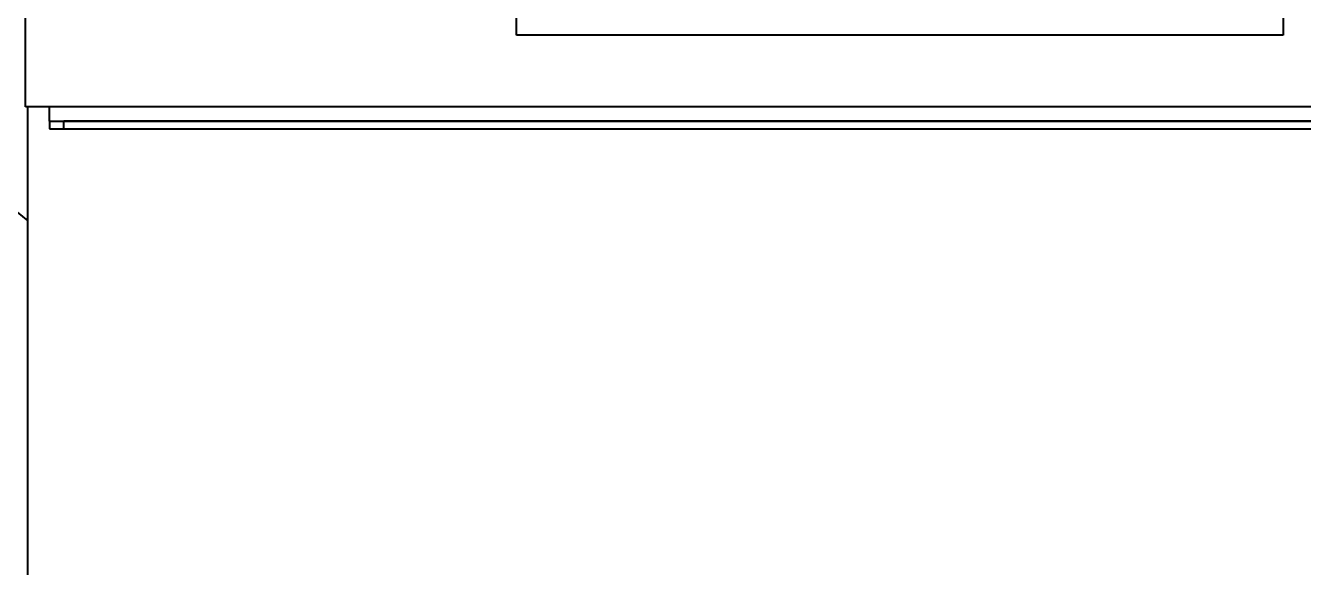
# Model space of a CAD drawing. Header units: millimetres. Extents: x 0 to 5945, y 0 to 4205.
# Drawn here: x 4391.7 to 4658.4, y 1166.8 to 1280 of the extents above; entities that cross this region are included whole.
import ezdxf

# ---------------------------------------------------------------- set-up
doc = ezdxf.new("R2010")
doc.units = ezdxf.units.MM
doc.header["$LTSCALE"] = 5
doc.layers.add('가시적인 것(ISO)', color=3, linetype='Continuous', lineweight=40)

msp = doc.modelspace()

# ---------------------------------------------------------------- linework, layer by layer
at = {"layer": '가시적인 것(ISO)'}
for p, q in [((4391.6704, 1262.9862), (4391.6704, 1942.9862)), ((4494.1704, 1277.9862), (4494.1704, 1397.9862)), ((4654.1704, 1397.9862), (4654.1704, 1277.9862)), ((4654.1704, 1277.9862), (4494.1704, 1277.9862)), ((4756.6704, 1262.9862), (4391.6704, 1262.9862)), ((4392.1704, 733.4862), (4392.1704, 1262.9862)), ((4396.6704, 1259.9862), (4396.6704, 1262.9862)), ((4396.6704, 1259.9862), (4751.6704, 1259.9862)), ((4396.6704, 1259.9862), (4396.6704, 1258.3862)), ((4399.6704, 1258.3862), (4399.6704, 1259.9862)), ((4748.6704, 1259.9862), (4399.6704, 1259.9862)), ((4396.6704, 1258.3862), (4399.6704, 1258.3862)), ((4399.6704, 1258.3862), (4748.6704, 1258.3862))]:
    msp.add_line(p, q, dxfattribs=at)
msp.add_arc((4574.1704, 1464.9862), 290, 212.786983, 231.127739, dxfattribs=at)

doc.saveas('drawing.dxf')
